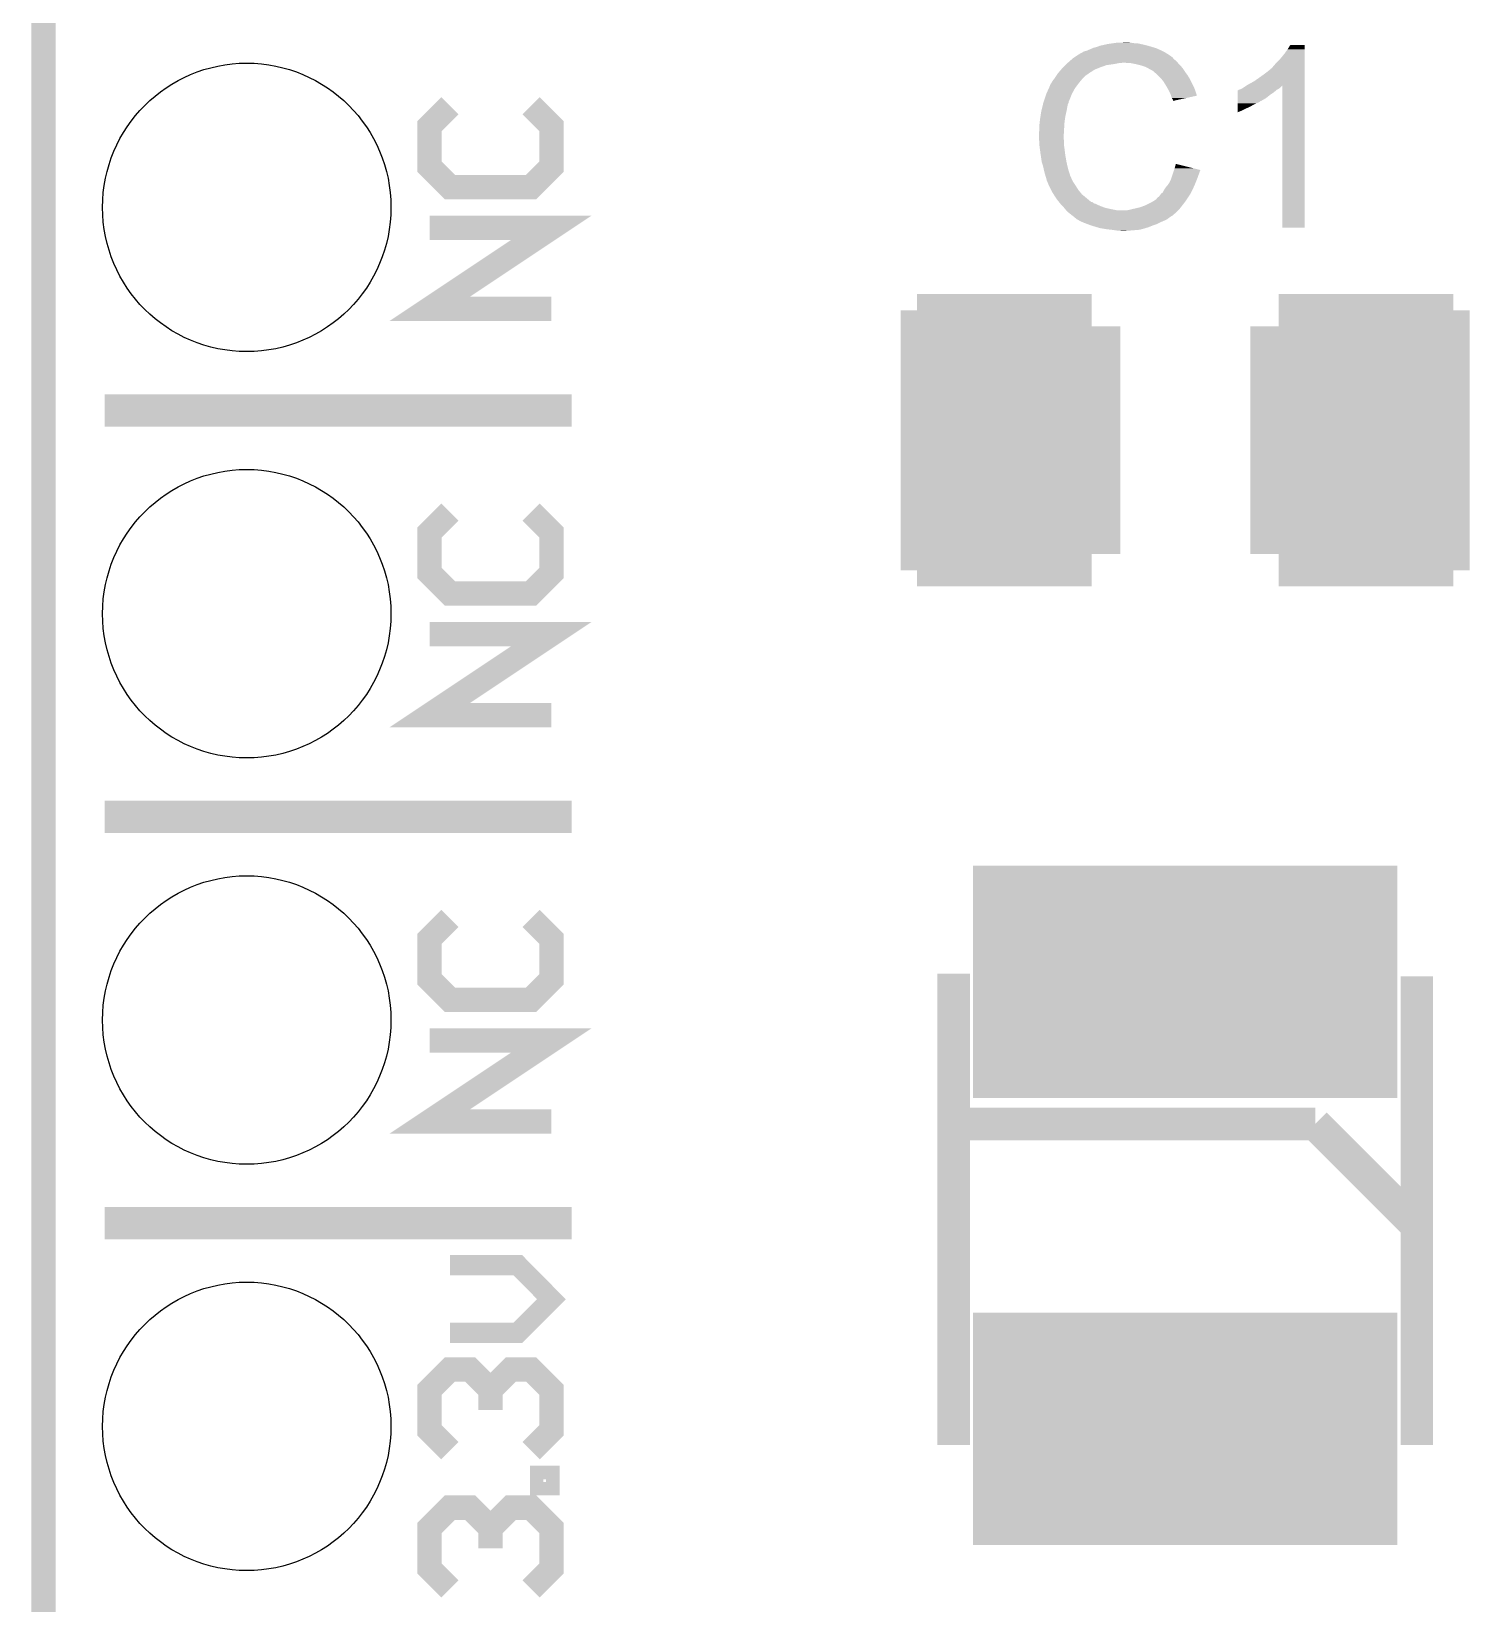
# Model space of a CAD drawing. Extents: x -0.05 to 0.95, y -0.15 to 0.98.
# Drawn here: x -0.053 to 0.301, y 0.0564 to 0.4433 of the extents above; entities that cross this region are included whole.
import ezdxf

# ---------------------------------------------------------------- set-up
doc = ezdxf.new("R2010")
doc.units = 0
doc.layers.get('0').update_dxf_attribs({"linetype": 'CONTINUOUS'})
for name, color, linetype in [('COMPASS_CLICK_V101_GKO', 5, 'CONTINUOUS'), ('COMPASS_CLICK_V101_GTO', 14, 'CONTINUOUS'), ('COMPASS_CLICK_V101_GTS', 12, 'CONTINUOUS')]:
    doc.layers.add(name, color=color, linetype=linetype)

# ---------------------------------------------------------------- blocks, each defined once
blk = doc.blocks.new('RECTANGLE_29')
blk.add_solid([(0.023, 0.028), (0.023, -0.028), (-0.023, 0.028), (-0.023, -0.028)])
blk = doc.blocks.new('RECTANGLE_64')
blk.add_solid([(0.0522, 0.0286), (0.0522, -0.0286), (-0.0522, 0.0286), (-0.0522, -0.0286)])
blk = doc.blocks.new('ROUND_49')
blk.add_circle((0, 0), 0.0355)

msp = doc.modelspace()

# ---------------------------------------------------------------- linework, layer by layer
at = {"layer": 'COMPASS_CLICK_V101_GKO', "const_width": 0.006}
msp.add_lwpolyline([(-0.05, -0.15), (-0.05, 0.975)], dxfattribs=at)
at = {"layer": 'COMPASS_CLICK_V101_GTO'}
for points, const_width in [([(0.05, 0.425), (0.045, 0.42), (0.045, 0.41), (0.05, 0.405), (0.07, 0.405), (0.075, 0.41), (0.075, 0.42), (0.07, 0.425)], 0.006), ([(0.075, 0.375), (0.045, 0.375), (0.075, 0.395), (0.045, 0.395)], 0.006), ([(0.165, 0.3747), (0.208, 0.3747)], 0.008), ([(0.165, 0.3107), (0.165, 0.3747)], 0.008), ([(0.254, 0.3747), (0.297, 0.3747)], 0.008), ([(0.297, 0.3107), (0.297, 0.3747)], 0.008), ([(-0.035, 0.35), (0.08, 0.35)], 0.008), ([(0.05, 0.325), (0.045, 0.32), (0.045, 0.31), (0.05, 0.305), (0.07, 0.305), (0.075, 0.31), (0.075, 0.32), (0.07, 0.325)], 0.006), ([(0.165, 0.3107), (0.208, 0.3107)], 0.008), ([(0.254, 0.3107), (0.297, 0.3107)], 0.008), ([(0.075, 0.275), (0.045, 0.275), (0.075, 0.295), (0.045, 0.295)], 0.006), ([(-0.035, 0.25), (0.08, 0.25)], 0.008), ([(0.05, 0.225), (0.045, 0.22), (0.045, 0.21), (0.05, 0.205), (0.07, 0.205), (0.075, 0.21), (0.075, 0.22), (0.07, 0.225)], 0.006), ([(0.174, 0.0954), (0.174, 0.2114)], 0.008), ([(0.288, 0.0954), (0.288, 0.2108)], 0.008), ([(0.075, 0.175), (0.045, 0.175), (0.075, 0.195), (0.045, 0.195)], 0.006), ([(0.174, 0.1744), (0.263, 0.1744)], 0.008), ([(0.263, 0.1744), (0.288, 0.1494)], 0.008), ([(-0.035, 0.15), (0.08, 0.15)], 0.008), ([(0.05, 0.123), (0.0667, 0.123), (0.075, 0.1313), (0.0667, 0.1397), (0.05, 0.1397)], 0.005), ([(0.05, 0.094), (0.045, 0.099), (0.045, 0.109), (0.05, 0.114), (0.055, 0.114), (0.06, 0.109), (0.06, 0.104), (0.06, 0.109), (0.065, 0.114), (0.07, 0.114), (0.075, 0.109), (0.075, 0.099), (0.07, 0.094)], 0.006), ([(0.075, 0.085), (0.0717, 0.085), (0.0717, 0.0883), (0.075, 0.0883), (0.075, 0.085)], 0.004), ([(0.05, 0.06), (0.045, 0.065), (0.045, 0.075), (0.05, 0.08), (0.055, 0.08), (0.06, 0.075), (0.06, 0.07), (0.06, 0.075), (0.065, 0.08), (0.07, 0.08), (0.075, 0.075), (0.075, 0.065), (0.07, 0.06)], 0.006)]:
    msp.add_lwpolyline(points, dxfattribs=dict(at, const_width=const_width))
for points in [[(0.20396, 0.4371), (0.20412, 0.4372), (0.2275, 0.4371), (0.2275, 0.4372)], [(0.20412, 0.4372), (0.20505, 0.4378), (0.2275, 0.4372), (0.2266, 0.4378)], [(0.20505, 0.4378), (0.2052, 0.4379), (0.2266, 0.4378), (0.22643, 0.4379)], [(0.2052, 0.4379), (0.2053, 0.438), (0.22643, 0.4379), (0.22627, 0.438)], [(0.2055, 0.438), (0.2061, 0.4384), (0.22627, 0.438), (0.2256, 0.4384)], [(0.2061, 0.4384), (0.2066, 0.4385), (0.2256, 0.4384), (0.22537, 0.4385)], [(0.2066, 0.4385), (0.2071, 0.4387), (0.22537, 0.4385), (0.22493, 0.4387)], [(0.2071, 0.4387), (0.20827, 0.4392), (0.22493, 0.4387), (0.2238, 0.4392)], [(0.20827, 0.4392), (0.2085, 0.4393), (0.2238, 0.4392), (0.22347, 0.4393)], [(0.2085, 0.4393), (0.2093, 0.4395), (0.22347, 0.4393), (0.2228, 0.4395)], [(0.2093, 0.4395), (0.2101, 0.4398), (0.2228, 0.4395), (0.2218, 0.4398)], [(0.2101, 0.4398), (0.2119, 0.4402), (0.2218, 0.4398), (0.2201, 0.4402)], [(0.2119, 0.4402), (0.2133, 0.4404), (0.2201, 0.4402), (0.2192, 0.4404)], [(0.2133, 0.4404), (0.214, 0.4405), (0.2185, 0.4404), (0.2178, 0.4405)], [(0.214, 0.4405), (0.2161, 0.4406), (0.2178, 0.4405), (0.2172, 0.4406)], [(0.2547, 0.4369), (0.2555, 0.4379), (0.2604, 0.4369), (0.2604, 0.4379)], [(0.2555, 0.4379), (0.2562, 0.4389), (0.2604, 0.4379), (0.2604, 0.4389)], [(0.2562, 0.4389), (0.2569, 0.44), (0.2604, 0.4389), (0.2604, 0.44)], [(0.2569, 0.44), (0.2569, 0.44), (0.2604, 0.44), (0.2569, 0.44)], [(0.19968, 0.433), (0.20045, 0.4339), (0.2073, 0.433), (0.2087, 0.4339)], [(0.20045, 0.4339), (0.2007, 0.4342), (0.2087, 0.4339), (0.20945, 0.4342)], [(0.2007, 0.4342), (0.201, 0.4345), (0.20945, 0.4342), (0.2102, 0.4345)], [(0.201, 0.4345), (0.2015, 0.435), (0.2102, 0.4345), (0.2116, 0.435)], [(0.2015, 0.435), (0.2017, 0.4352), (0.2116, 0.435), (0.213, 0.4352)], [(0.2017, 0.4352), (0.2019, 0.4354), (0.213, 0.4352), (0.2142, 0.4354)], [(0.2019, 0.4354), (0.202, 0.4355), (0.2142, 0.4354), (0.2147, 0.4355)], [(0.202, 0.4355), (0.20212, 0.4356), (0.2152, 0.4355), (0.2155, 0.4356)], [(0.20212, 0.4356), (0.20235, 0.4358), (0.22917, 0.4356), (0.229, 0.4358)], [(0.20212, 0.4356), (0.20212, 0.4356), (0.2155, 0.4356), (0.216, 0.4356)], [(0.20235, 0.4358), (0.20281, 0.4362), (0.229, 0.4358), (0.2286, 0.4362)], [(0.20281, 0.4362), (0.20315, 0.4365), (0.2286, 0.4362), (0.2282, 0.4365)], [(0.20315, 0.4365), (0.2035, 0.4368), (0.2282, 0.4365), (0.22798, 0.4368)], [(0.2035, 0.4368), (0.20365, 0.4369), (0.22798, 0.4368), (0.2279, 0.4369)], [(0.20365, 0.4369), (0.20396, 0.4371), (0.2279, 0.4369), (0.2277, 0.4371)], [(0.20396, 0.4371), (0.20396, 0.4371), (0.2277, 0.4371), (0.2275, 0.4371)], [(0.2176, 0.4355), (0.216, 0.4356), (0.22925, 0.4355), (0.22917, 0.4356)], [(0.2191, 0.4352), (0.2176, 0.4355), (0.2295, 0.4352), (0.22925, 0.4355)], [(0.2203, 0.4349), (0.2191, 0.4352), (0.2298, 0.4349), (0.2295, 0.4352)], [(0.22085, 0.4347), (0.2203, 0.4349), (0.23, 0.4347), (0.2298, 0.4349)], [(0.2214, 0.4345), (0.22085, 0.4347), (0.23017, 0.4345), (0.23, 0.4347)], [(0.22212, 0.4341), (0.2214, 0.4345), (0.2305, 0.4341), (0.23017, 0.4345)], [(0.2223, 0.434), (0.22212, 0.4341), (0.23056, 0.434), (0.2305, 0.4341)], [(0.2229, 0.4337), (0.2223, 0.434), (0.23075, 0.4337), (0.23056, 0.434)], [(0.2233, 0.4334), (0.2229, 0.4337), (0.23094, 0.4334), (0.23075, 0.4337)], [(0.2234, 0.4333), (0.2233, 0.4334), (0.231, 0.4333), (0.23094, 0.4334)], [(0.2506, 0.4329), (0.252, 0.434), (0.2604, 0.4329), (0.2604, 0.434)], [(0.252, 0.434), (0.252, 0.4341), (0.2604, 0.434), (0.2604, 0.4341)], [(0.2521, 0.4341), (0.2525, 0.4345), (0.2604, 0.4341), (0.2604, 0.4345)], [(0.2525, 0.4345), (0.2531, 0.4352), (0.2604, 0.4345), (0.2604, 0.4352)], [(0.2531, 0.4352), (0.2539, 0.436), (0.2604, 0.4352), (0.2604, 0.436)], [(0.2539, 0.436), (0.2547, 0.4369), (0.2604, 0.436), (0.2604, 0.4369)], [(0.19738, 0.4292), (0.1977, 0.4299), (0.2038, 0.4292), (0.20431, 0.4299)], [(0.1977, 0.43), (0.19785, 0.4303), (0.20438, 0.43), (0.2046, 0.4303)], [(0.1977, 0.4299), (0.1977, 0.43), (0.20431, 0.4299), (0.20438, 0.43)], [(0.19785, 0.4303), (0.1979, 0.4304), (0.2046, 0.4303), (0.20468, 0.4304)], [(0.1979, 0.4304), (0.1982, 0.4308), (0.20468, 0.4304), (0.205, 0.4308)], [(0.1982, 0.4308), (0.1984, 0.4312), (0.205, 0.4308), (0.20532, 0.4312)], [(0.1984, 0.4312), (0.19848, 0.4313), (0.20532, 0.4312), (0.2054, 0.4313)], [(0.19848, 0.4313), (0.1988, 0.4317), (0.2054, 0.4313), (0.20575, 0.4317)], [(0.1988, 0.4317), (0.19907, 0.4321), (0.20575, 0.4317), (0.2061, 0.4321)], [(0.19907, 0.4321), (0.1994, 0.4326), (0.2061, 0.4321), (0.2067, 0.4326)], [(0.1994, 0.4326), (0.1996, 0.4329), (0.2067, 0.4326), (0.2072, 0.4329)], [(0.1996, 0.4329), (0.19968, 0.433), (0.2072, 0.4329), (0.2072, 0.433)], [(0.19968, 0.433), (0.19968, 0.433), (0.2072, 0.433), (0.2073, 0.433)], [(0.22428, 0.4325), (0.2234, 0.4333), (0.2316, 0.4325), (0.231, 0.4333)], [(0.2245, 0.4323), (0.22428, 0.4325), (0.23172, 0.4323), (0.2316, 0.4325)], [(0.22505, 0.4317), (0.2245, 0.4323), (0.2321, 0.4317), (0.23172, 0.4323)], [(0.2255, 0.4312), (0.22505, 0.4317), (0.23235, 0.4312), (0.2321, 0.4317)], [(0.2262, 0.4301), (0.2255, 0.4312), (0.2329, 0.4301), (0.23235, 0.4312)], [(0.22643, 0.4297), (0.2262, 0.4301), (0.2331, 0.4297), (0.2329, 0.4301)], [(0.2269, 0.4289), (0.22643, 0.4297), (0.23342, 0.4289), (0.2331, 0.4297)], [(0.2451, 0.4293), (0.2455, 0.4296), (0.2542, 0.4293), (0.2545, 0.4296)], [(0.2455, 0.4296), (0.24613, 0.43), (0.2545, 0.4296), (0.2549, 0.43)], [(0.24613, 0.43), (0.2466, 0.4303), (0.2604, 0.43), (0.2604, 0.4303)], [(0.2466, 0.4303), (0.2479, 0.431), (0.2604, 0.4303), (0.2604, 0.431)], [(0.2479, 0.431), (0.2492, 0.4319), (0.2604, 0.431), (0.2604, 0.4319)], [(0.2492, 0.4319), (0.2506, 0.4329), (0.2604, 0.4319), (0.2604, 0.4329)], [(0.2549, 0.395), (0.2549, 0.43), (0.2604, 0.395), (0.2604, 0.43)], [(0.19598, 0.4253), (0.19607, 0.4257), (0.2021, 0.4253), (0.2023, 0.4257)], [(0.19607, 0.4257), (0.1961, 0.4258), (0.2023, 0.4257), (0.2023, 0.4258)], [(0.1961, 0.4258), (0.19617, 0.426), (0.2023, 0.4258), (0.2023, 0.426)], [(0.19617, 0.426), (0.19623, 0.4262), (0.2023, 0.426), (0.2024, 0.4262)], [(0.19623, 0.4262), (0.19627, 0.4263), (0.2024, 0.4262), (0.2025, 0.4263)], [(0.19627, 0.4263), (0.1963, 0.4264), (0.2025, 0.4263), (0.2025, 0.4264)], [(0.1963, 0.4264), (0.1968, 0.4279), (0.2025, 0.4264), (0.2031, 0.4279)], [(0.1968, 0.4279), (0.19738, 0.4292), (0.2031, 0.4279), (0.2038, 0.4292)], [(0.227, 0.4287), (0.2269, 0.4289), (0.2335, 0.4287), (0.23342, 0.4289)], [(0.2274, 0.4279), (0.227, 0.4287), (0.23377, 0.4279), (0.2335, 0.4287)], [(0.22753, 0.4275), (0.2274, 0.4279), (0.2339, 0.4275), (0.23377, 0.4279)], [(0.2276, 0.4273), (0.22753, 0.4275), (0.23299, 0.4273), (0.2339, 0.4275)], [(0.2277, 0.4269), (0.2276, 0.4273), (0.23118, 0.4269), (0.23299, 0.4273)], [(0.2279, 0.4266), (0.2277, 0.4269), (0.22981, 0.4266), (0.23118, 0.4269)], [(0.228, 0.4264), (0.2279, 0.4266), (0.2289, 0.4264), (0.22981, 0.4266)], [(0.228, 0.4262), (0.228, 0.4264), (0.228, 0.4262), (0.2289, 0.4264)], [(0.2439, 0.4283), (0.2439, 0.4288), (0.2528, 0.4283), (0.25338, 0.4288)], [(0.2439, 0.4277), (0.2439, 0.4283), (0.2519, 0.4277), (0.2528, 0.4283)], [(0.2439, 0.4269), (0.2439, 0.4277), (0.2509, 0.4269), (0.2519, 0.4277)], [(0.2439, 0.4262), (0.2439, 0.4269), (0.2497, 0.4262), (0.2509, 0.4269)], [(0.2439, 0.4259), (0.2439, 0.4262), (0.2492, 0.4259), (0.2496, 0.4262)], [(0.2439, 0.4262), (0.2439, 0.4262), (0.2496, 0.4262), (0.2497, 0.4262)], [(0.2439, 0.4256), (0.2439, 0.4259), (0.2485, 0.4256), (0.2492, 0.4259)], [(0.2439, 0.4252), (0.2439, 0.4256), (0.2477, 0.4252), (0.2485, 0.4256)], [(0.244, 0.4288), (0.2441, 0.4289), (0.25338, 0.4288), (0.2535, 0.4289)], [(0.2441, 0.4289), (0.2447, 0.4291), (0.2535, 0.4289), (0.25385, 0.4291)], [(0.2447, 0.4291), (0.2451, 0.4293), (0.25385, 0.4291), (0.2542, 0.4293)], [(0.1952, 0.4211), (0.1953, 0.4219), (0.20131, 0.4211), (0.20143, 0.4219)], [(0.1953, 0.4219), (0.19538, 0.4224), (0.20143, 0.4219), (0.2015, 0.4224)], [(0.19538, 0.4224), (0.19558, 0.4237), (0.2015, 0.4224), (0.2018, 0.4237)], [(0.19558, 0.4237), (0.1956, 0.4238), (0.2018, 0.4237), (0.20182, 0.4238)], [(0.1956, 0.4238), (0.19585, 0.4248), (0.20182, 0.4238), (0.202, 0.4248)], [(0.19585, 0.4248), (0.19598, 0.4253), (0.202, 0.4248), (0.2021, 0.4253)], [(0.2439, 0.4247), (0.2439, 0.4252), (0.2468, 0.4247), (0.2477, 0.4252)], [(0.2439, 0.4243), (0.2439, 0.4247), (0.2459, 0.4243), (0.2468, 0.4247)], [(0.2439, 0.4238), (0.2439, 0.4243), (0.2449, 0.4238), (0.2459, 0.4243)], [(0.2439, 0.4234), (0.2439, 0.4238), (0.2439, 0.4234), (0.2449, 0.4238)], [(0.195, 0.4185), (0.1951, 0.4189), (0.20115, 0.4185), (0.20117, 0.4189)], [(0.195, 0.4177), (0.195, 0.4185), (0.2011, 0.4177), (0.20115, 0.4185)], [(0.1951, 0.4202), (0.19519, 0.421), (0.20125, 0.4202), (0.2013, 0.421)], [(0.1951, 0.4194), (0.1951, 0.4202), (0.2012, 0.4194), (0.20125, 0.4202)], [(0.1951, 0.4189), (0.1951, 0.4194), (0.20117, 0.4189), (0.2012, 0.4194)], [(0.19519, 0.421), (0.1952, 0.4211), (0.2013, 0.421), (0.20131, 0.4211)], [(0.19504, 0.4168), (0.195, 0.4177), (0.2011, 0.4168), (0.2011, 0.4177)], [(0.19506, 0.4163), (0.19504, 0.4168), (0.2012, 0.4163), (0.2011, 0.4168)], [(0.1951, 0.4154), (0.19506, 0.4163), (0.2012, 0.4154), (0.2012, 0.4163)], [(0.19514, 0.4151), (0.1951, 0.4154), (0.2012, 0.4151), (0.2012, 0.4154)], [(0.19523, 0.4144), (0.19514, 0.4151), (0.2013, 0.4144), (0.2012, 0.4151)], [(0.1954, 0.4131), (0.19523, 0.4144), (0.20146, 0.4131), (0.2013, 0.4144)], [(0.19545, 0.4128), (0.1954, 0.4131), (0.2015, 0.4128), (0.20146, 0.4131)], [(0.1957, 0.4111), (0.19545, 0.4128), (0.2018, 0.4111), (0.2015, 0.4128)], [(0.196, 0.4102), (0.1957, 0.4111), (0.20201, 0.4102), (0.2018, 0.4111)], [(0.19618, 0.4094), (0.196, 0.4102), (0.2022, 0.4094), (0.20201, 0.4102)], [(0.2284, 0.4096), (0.2287, 0.4107), (0.2331, 0.4096), (0.2287, 0.4107)], [(0.1962, 0.4093), (0.19618, 0.4094), (0.20223, 0.4093), (0.2022, 0.4094)], [(0.1964, 0.4085), (0.1962, 0.4093), (0.20248, 0.4085), (0.20223, 0.4093)], [(0.1966, 0.4078), (0.1964, 0.4085), (0.2027, 0.4078), (0.20248, 0.4085)], [(0.19663, 0.4077), (0.1966, 0.4078), (0.2027, 0.4077), (0.2027, 0.4078)], [(0.19667, 0.4076), (0.19663, 0.4077), (0.2028, 0.4076), (0.2027, 0.4077)], [(0.19673, 0.4074), (0.19667, 0.4076), (0.2029, 0.4074), (0.2028, 0.4076)], [(0.1968, 0.4072), (0.19673, 0.4074), (0.20297, 0.4072), (0.2029, 0.4074)], [(0.19682, 0.4071), (0.1968, 0.4072), (0.203, 0.4071), (0.20297, 0.4072)], [(0.1969, 0.4067), (0.19682, 0.4071), (0.2032, 0.4067), (0.203, 0.4071)], [(0.1971, 0.4063), (0.1969, 0.4067), (0.2034, 0.4063), (0.2032, 0.4067)], [(0.1972, 0.406), (0.1971, 0.4063), (0.2036, 0.406), (0.2034, 0.4063)], [(0.2271, 0.4061), (0.2274, 0.4067), (0.23358, 0.4061), (0.2338, 0.4067)], [(0.2274, 0.4067), (0.2275, 0.4069), (0.2338, 0.4067), (0.23389, 0.4069)], [(0.2275, 0.4069), (0.22767, 0.4074), (0.23389, 0.4069), (0.2341, 0.4074)], [(0.22767, 0.4074), (0.22787, 0.408), (0.2341, 0.4074), (0.2343, 0.408)], [(0.22787, 0.408), (0.22803, 0.4085), (0.2343, 0.408), (0.2345, 0.4085)], [(0.22803, 0.4085), (0.22817, 0.4089), (0.2345, 0.4085), (0.2346, 0.4089)], [(0.22817, 0.4089), (0.22823, 0.4091), (0.2346, 0.4089), (0.2347, 0.4091)], [(0.22823, 0.4091), (0.22827, 0.4092), (0.2347, 0.4091), (0.2347, 0.4092)], [(0.22827, 0.4092), (0.2284, 0.4096), (0.2347, 0.4092), (0.2331, 0.4096)], [(0.1973, 0.4058), (0.1972, 0.406), (0.20373, 0.4058), (0.2036, 0.406)], [(0.1973, 0.4057), (0.1973, 0.4058), (0.2038, 0.4057), (0.20373, 0.4058)], [(0.19745, 0.4054), (0.1973, 0.4057), (0.204, 0.4054), (0.2038, 0.4057)], [(0.198, 0.4043), (0.19745, 0.4054), (0.2047, 0.4043), (0.204, 0.4054)], [(0.1983, 0.4037), (0.198, 0.4043), (0.20519, 0.4037), (0.2047, 0.4043)], [(0.19862, 0.4032), (0.1983, 0.4037), (0.2056, 0.4032), (0.20519, 0.4037)], [(0.19921, 0.4023), (0.19862, 0.4032), (0.2067, 0.4023), (0.2056, 0.4032)], [(0.224, 0.4022), (0.2243, 0.4025), (0.23153, 0.4022), (0.23173, 0.4025)], [(0.2243, 0.4025), (0.2245, 0.4026), (0.23173, 0.4025), (0.2318, 0.4026)], [(0.2245, 0.4026), (0.22495, 0.4032), (0.2318, 0.4026), (0.2322, 0.4032)], [(0.22495, 0.4032), (0.2251, 0.4034), (0.2322, 0.4032), (0.2323, 0.4034)], [(0.2251, 0.4034), (0.2255, 0.4037), (0.2323, 0.4034), (0.23245, 0.4037)], [(0.2255, 0.4037), (0.2258, 0.4043), (0.23245, 0.4037), (0.23275, 0.4043)], [(0.2258, 0.4043), (0.2262, 0.4049), (0.23275, 0.4043), (0.23305, 0.4049)], [(0.2262, 0.4049), (0.22628, 0.405), (0.23305, 0.4049), (0.2331, 0.405)], [(0.22628, 0.405), (0.2267, 0.4055), (0.2331, 0.405), (0.23332, 0.4055)], [(0.2267, 0.4055), (0.22697, 0.4059), (0.23332, 0.4055), (0.2335, 0.4059)], [(0.22697, 0.4059), (0.2271, 0.4061), (0.2335, 0.4059), (0.23358, 0.4061)], [(0.1994, 0.402), (0.19921, 0.4023), (0.20706, 0.402), (0.2067, 0.4023)], [(0.19996, 0.4013), (0.1994, 0.402), (0.2079, 0.4013), (0.20706, 0.402)], [(0.20004, 0.4012), (0.19996, 0.4013), (0.2083, 0.4012), (0.2081, 0.4013)], [(0.19996, 0.4013), (0.19996, 0.4013), (0.2081, 0.4013), (0.2079, 0.4013)], [(0.2002, 0.401), (0.20004, 0.4012), (0.2085, 0.401), (0.2083, 0.4012)], [(0.20028, 0.4009), (0.2002, 0.401), (0.2089, 0.4009), (0.2085, 0.401)], [(0.20044, 0.4007), (0.20028, 0.4009), (0.2093, 0.4007), (0.2089, 0.4009)], [(0.2006, 0.4005), (0.20044, 0.4007), (0.20975, 0.4005), (0.2093, 0.4007)], [(0.2008, 0.4003), (0.2006, 0.4005), (0.2102, 0.4003), (0.20975, 0.4005)], [(0.2012, 0.3999), (0.2008, 0.4003), (0.2113, 0.3999), (0.2102, 0.4003)], [(0.20145, 0.3996), (0.2012, 0.3999), (0.2126, 0.3996), (0.2113, 0.3999)], [(0.2017, 0.3993), (0.20145, 0.3996), (0.2141, 0.3993), (0.2126, 0.3996)], [(0.2022, 0.3988), (0.2017, 0.3993), (0.2288, 0.3988), (0.2293, 0.3993)], [(0.2032, 0.398), (0.2022, 0.3988), (0.2279, 0.398), (0.2288, 0.3988)], [(0.2168, 0.3993), (0.2173, 0.3994), (0.2293, 0.3993), (0.2294, 0.3994)], [(0.2173, 0.3994), (0.2181, 0.3996), (0.2294, 0.3994), (0.2296, 0.3996)], [(0.2181, 0.3996), (0.2185, 0.3997), (0.2296, 0.3996), (0.22968, 0.3997)], [(0.2185, 0.3997), (0.2198, 0.4), (0.22968, 0.3997), (0.22991, 0.4)], [(0.2198, 0.4), (0.2212, 0.4005), (0.22991, 0.4), (0.2303, 0.4005)], [(0.2212, 0.4005), (0.2226, 0.4012), (0.2303, 0.4005), (0.23084, 0.4012)], [(0.2226, 0.4012), (0.22295, 0.4014), (0.23084, 0.4012), (0.231, 0.4014)], [(0.22295, 0.4014), (0.2233, 0.4016), (0.231, 0.4014), (0.23113, 0.4016)], [(0.2233, 0.4016), (0.224, 0.4021), (0.23113, 0.4016), (0.23147, 0.4021)], [(0.224, 0.4021), (0.224, 0.4022), (0.23147, 0.4021), (0.23153, 0.4022)], [(0.20333, 0.3979), (0.2032, 0.398), (0.2277, 0.3979), (0.2279, 0.398)], [(0.2036, 0.3977), (0.20333, 0.3979), (0.2274, 0.3977), (0.2277, 0.3979)], [(0.2038, 0.3975), (0.2036, 0.3977), (0.2271, 0.3975), (0.2274, 0.3977)], [(0.2041, 0.3973), (0.2038, 0.3975), (0.22685, 0.3973), (0.2271, 0.3975)], [(0.2043, 0.3971), (0.2041, 0.3973), (0.2266, 0.3971), (0.22685, 0.3973)], [(0.20484, 0.3968), (0.2043, 0.3971), (0.226, 0.3968), (0.2266, 0.3971)], [(0.2052, 0.3966), (0.20484, 0.3968), (0.22553, 0.3966), (0.226, 0.3968)], [(0.2061, 0.3962), (0.2052, 0.3966), (0.2246, 0.3962), (0.22553, 0.3966)], [(0.20719, 0.3958), (0.2061, 0.3962), (0.2238, 0.3958), (0.2246, 0.3962)], [(0.208, 0.3955), (0.20719, 0.3958), (0.2229, 0.3955), (0.2238, 0.3958)], [(0.20933, 0.3951), (0.208, 0.3955), (0.2219, 0.3951), (0.2229, 0.3955)], [(0.21, 0.3949), (0.20933, 0.3951), (0.22123, 0.3949), (0.2219, 0.3951)], [(0.2106, 0.3948), (0.21, 0.3949), (0.2209, 0.3948), (0.22123, 0.3949)], [(0.2118, 0.3946), (0.2106, 0.3948), (0.22017, 0.3946), (0.2209, 0.3948)], [(0.2128, 0.3945), (0.2118, 0.3946), (0.2198, 0.3945), (0.22017, 0.3946)], [(0.2142, 0.3943), (0.2128, 0.3945), (0.2174, 0.3943), (0.2198, 0.3945)], [(0.2153, 0.3942), (0.2148, 0.3943), (0.2161, 0.3942), (0.2174, 0.3943)]]:
    msp.add_solid(points, dxfattribs=at)

# ---------------------------------------------------------------- block references
at = {"layer": 'COMPASS_CLICK_V101_GTS'}
for name, p in [('ROUND_49', (0, 0.4)), ('RECTANGLE_29', (0.192, 0.3427)), ('RECTANGLE_29', (0.27, 0.3427)), ('ROUND_49', (0, 0.3)), ('RECTANGLE_64', (0.231, 0.2094)), ('ROUND_49', (0, 0.2)), ('ROUND_49', (0, 0.1)), ('RECTANGLE_64', (0.231, 0.0994))]:
    msp.add_blockref(name, p, dxfattribs=at)

doc.saveas('drawing.dxf')
